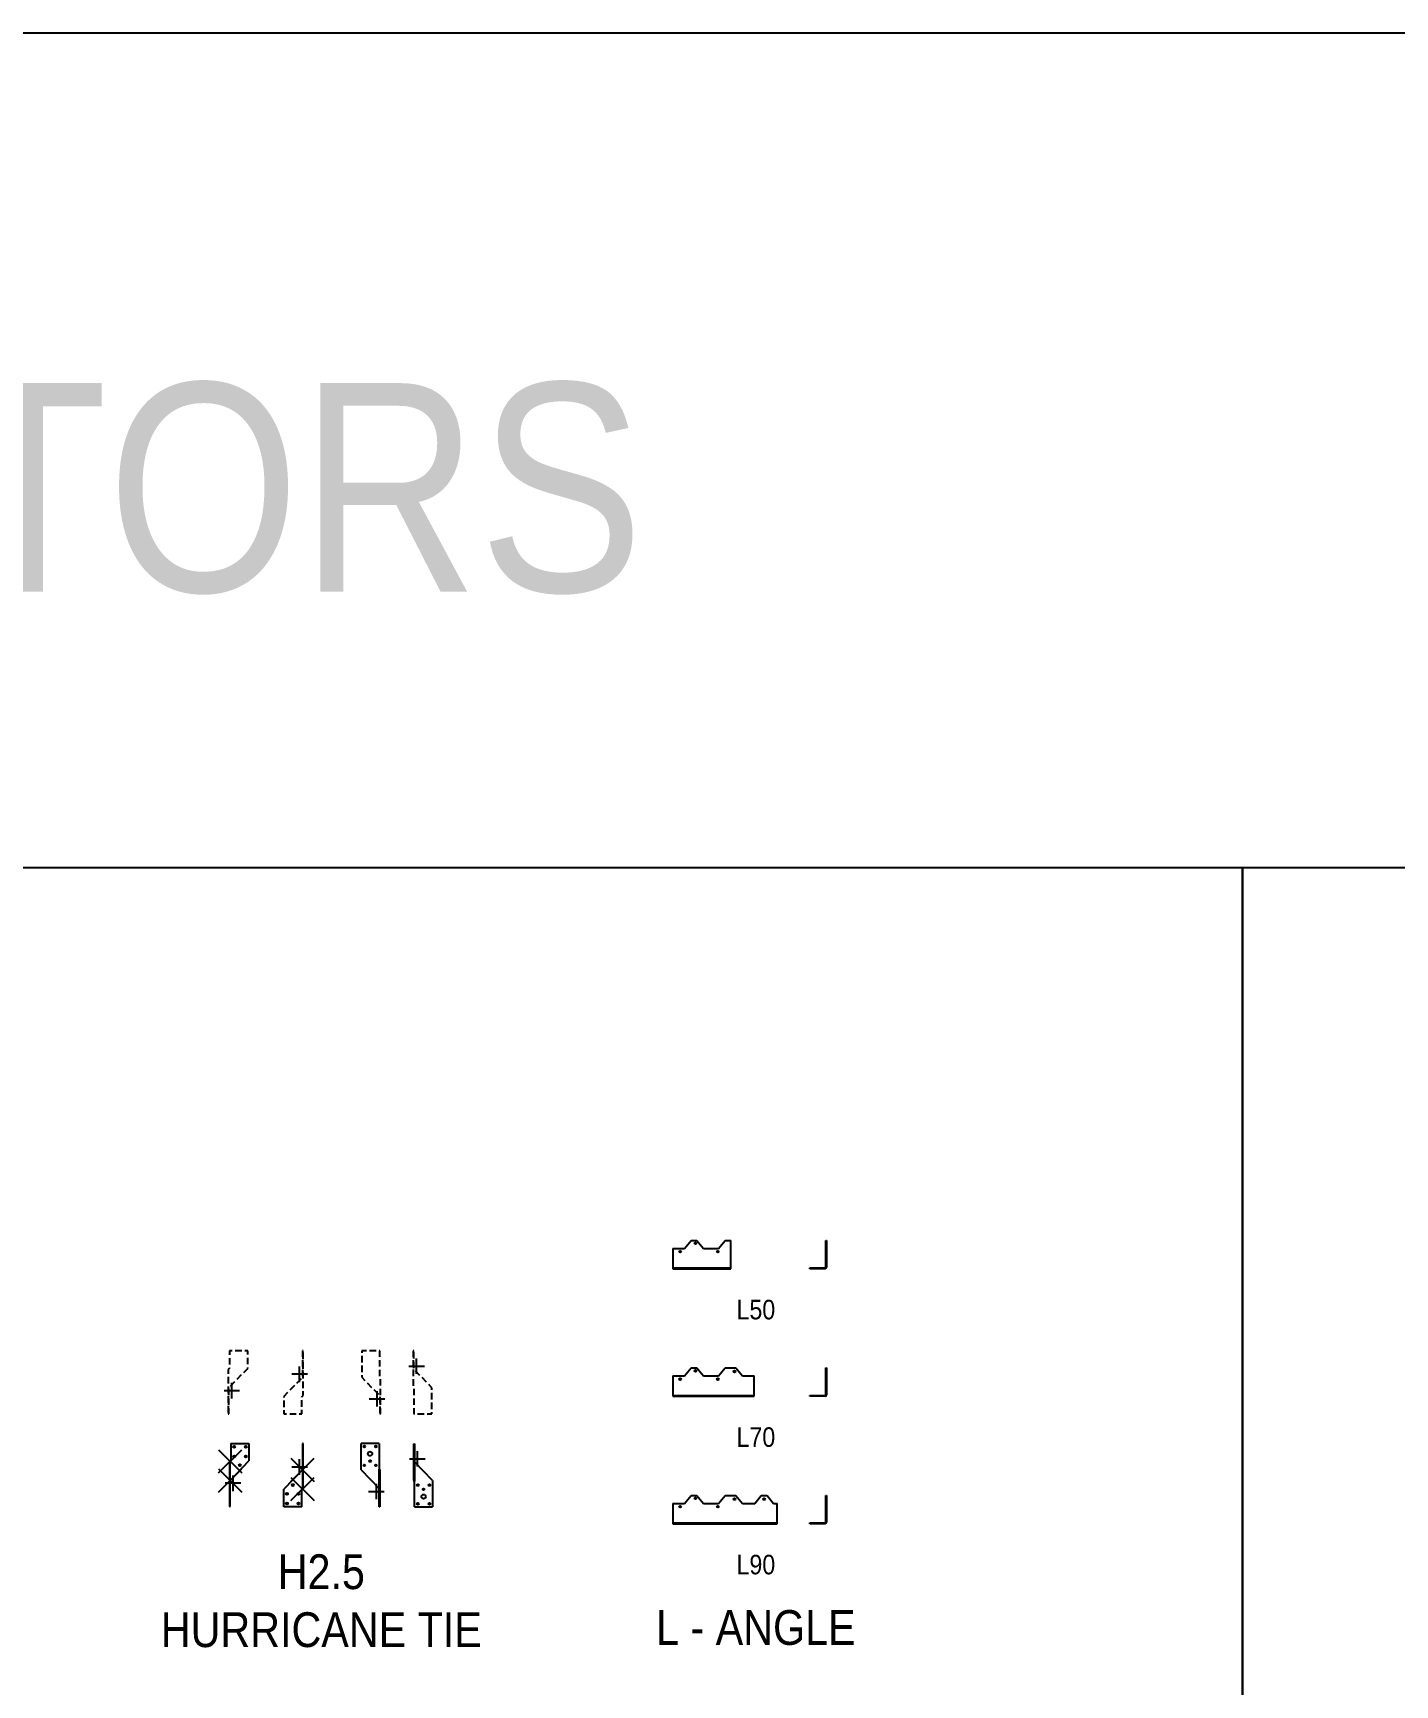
# Model space of a CAD drawing. Header units: inches. Extents: x -2661 to 42767, y -1222 to 9099.
# Drawn here: x 1400.6 to 1518.2, y 1941.8 to 2084.4 of the extents above; entities that cross this region are included whole.
import ezdxf

# ---------------------------------------------------------------- set-up
doc = ezdxf.new("R2010")
doc.units = ezdxf.units.IN
doc.header["$LTSCALE"] = 12
doc.header["$MEASUREMENT"] = 0
doc.header["$PDMODE"] = 3
doc.linetypes.add('HIDDEN8', pattern=[0.04625, 0.03125, -0.015])
doc.layers.get('0').update_dxf_attribs({"linetype": 'CONTINUOUS'})
doc.layers.add('S-ANNO-NONPLOT', color=253, linetype='CONTINUOUS', plot=False, transparency=0.5)
doc.layers.add('S-ANNO-NOTE', color=4, linetype='CONTINUOUS')
doc.layers.add('S-SIMPSON', color=2, linetype='CONTINUOUS')
doc.styles.add('Arial', font='arial.ttf', dxfattribs={"width": 0.85})

# ---------------------------------------------------------------- blocks, each defined once
blk = doc.blocks.new('H2-5-f')
for p, q in [((-1.62, 3.17), (-1.62, 5.44)), ((-0.06, 5.44), (-1.62, 5.44)), ((-0.06, 5.44), (-0.06, 3.25)), ((-1.62, 3.17), (-0.05, 1.56)), ((-0.06, 3.28), (-0.03, 3.24)), ((-0.05, 1.56), (-0.05, 3.21)), ((0, 3.18), (0, 0)), ((-0.05, 0), (-0.05, 1.56)), ((0, 0), (-0.05, 0))]:
    blk.add_line(p, q)
for centre, radius in [((-1.34, 5.19), 0.078), ((-0.84, 4.57), 0.188), ((-0.34, 5.19), 0.078), ((-1.34, 3.57), 0.078), ((-0.84, 3.94), 0.078), ((-0.34, 3.57), 0.078)]:
    blk.add_circle(centre, radius)
for centre, radius, start, end in [((-0.03, 3.25), 0.0312, 180, 213.2071), ((-0.08, 3.21), 0.0312, 0, 33.2071), ((-0.09, 3.18), 0.092, 0, 45.2339)]:
    blk.add_arc(centre, radius, start, end)
blk = doc.blocks.new('H2-5-r')
for p, q in [((1.62, 5.44), (1.62, 3.18)), ((1.68, 5.44), (1.62, 5.44)), ((1.68, 1.61), (1.68, 5.44)), ((1.62, 3.18), (0, 1.5)), ((1.62, 3.18), (1.68, 3.23)), ((1.62, 3.18), (1.62, 1.56)), ((0, 0), (0, 1.5)), ((1.56, 0), (1.56, 1.47)), ((1.59, 1.51), (1.6, 1.52)), ((1.56, 0), (0, 0))]:
    blk.add_line(p, q)
for centre in [(0.78, 1.87), (0.28, 1.12), (0.28, 0.28), (1.28, 1.12), (1.28, 0.28)]:
    blk.add_circle(centre, 0.0855)
for centre, radius, start, end in [((1.61, 1.47), 0.046, 100.9741, 179.9693), ((1.58, 1.61), 0.092, 280.9741, 0), ((1.58, 1.56), 0.046, 299.0352, 0)]:
    blk.add_arc(centre, radius, start, end)
for p in [(1.62, 3.18), (1.62, 1.53)]:
    blk.add_point(p)
blk = doc.blocks.new('L70-f')
for p, q in [((0, 1.75), (0, 0)), ((0, 1.75), (1, 1.75)), ((1, 1.75), (1.5625, 2.4375)), ((1.5625, 2.4375), (2.0625, 2.4375)), ((2.0625, 2.4375), (2.625, 1.75)), ((2.625, 1.75), (3.9375, 1.75)), ((3.9375, 1.75), (4.5, 2.4375)), ((4.5, 2.4375), (5.4375, 2.4375)), ((5.4375, 2.4375), (6, 1.75)), ((6, 1.75), (7, 1.75)), ((7, 0), (7, 1.75)), ((0, 0.0625), (7, 0.0625)), ((0, 0), (7, 0))]:
    blk.add_line(p, q)
for centre in [(0.625, 1.46875), (1.9375, 2.1875), (3.875, 1.46875), (5.3125, 2.125)]:
    blk.add_circle(centre, 0.078)
blk = doc.blocks.new('L90-f')
for p, q in [((0, 1.75), (0, 0)), ((0, 1.75), (1, 1.75)), ((1, 1.75), (1.5625, 2.4375)), ((1.5625, 2.4375), (2.0625, 2.4375)), ((2.0625, 2.4375), (2.625, 1.75)), ((2.625, 1.75), (3.9375, 1.75)), ((3.9375, 1.75), (4.5, 2.4375)), ((4.5, 2.4375), (5.4375, 2.4375)), ((5.4375, 2.4375), (6, 1.75)), ((6, 1.75), (7.0625, 1.75)), ((7.0625, 1.75), (7.625, 2.4375)), ((7.625, 2.4375), (8.125, 2.4375)), ((8.125, 2.4375), (8.6875, 1.75)), ((8.6875, 1.75), (9, 1.75)), ((9, 0), (9, 1.75)), ((0, 0.0625), (9, 0.0625)), ((0, 0), (9, 0))]:
    blk.add_line(p, q)
for centre in [(0.625, 1.46875), (1.9375, 2.1875), (3.875, 1.46875), (5.3125, 2.125), (7.875, 2.125)]:
    blk.add_circle(centre, 0.078)
blk = doc.blocks.new('L50-f')
for p, q in [((0, 1.6875), (1, 1.6875)), ((0, 1.6875), (0, -0.0625)), ((1, 1.6875), (1.5625, 2.375)), ((1.5625, 2.375), (2.0625, 2.375)), ((2.0625, 2.375), (2.625, 1.6875)), ((2.625, 1.6875), (3.9375, 1.6875)), ((3.9375, 1.6875), (4.5, 2.375)), ((4.5, 2.375), (5, 2.375)), ((5, -0.0625), (5, 2.375)), ((0, 0), (5, 0)), ((0, -0.0625), (5, -0.0625))]:
    blk.add_line(p, q)
for centre in [(0.625, 1.40625), (1.9375, 2.125), (3.875, 1.40625)]:
    blk.add_circle(centre, 0.078)
blk = doc.blocks.new('L50-r')
for p, q in [((1.375, 0.125), (1.375, 2.4375)), ((1.375, 2.4375), (1.4375, 2.4375)), ((1.4375, 2.4375), (1.4375, 0.125)), ((0, 0.0625), (1.3125, 0.0625)), ((0, 0), (0, 0.0625)), ((1.3125, 0), (0, 0))]:
    blk.add_line(p, q)
for radius in [0.125, 0.0625]:
    blk.add_arc((1.3125, 0.125), radius, 270, 0)

msp = doc.modelspace()

# ---------------------------------------------------------------- linework, layer by layer
at = {"layer": 'S-ANNO-NONPLOT'}
for p, q in [((1433.73818, 1968.66467), (1433.73818, 1970.00208)), ((1424.30526, 1968.63427), (1422.96785, 1968.63427)), ((1423.63656, 1967.96557), (1423.63656, 1969.30297)), ((1433.06948, 1969.33337), (1434.40688, 1969.33337)), ((1418.44515, 1967.22005), (1417.10775, 1967.22005)), ((1417.77645, 1966.55135), (1417.77645, 1967.88875)), ((1430.32099, 1965.85225), (1430.32099, 1967.18965)), ((1429.65228, 1966.52095), (1430.98969, 1966.52095)), ((1423.63651, 1959.96552), (1423.63651, 1961.30293)), ((1433.13198, 1961.33337), (1434.46938, 1961.33337)), ((1433.80068, 1960.66467), (1433.80068, 1962.00208)), ((1417.88898, 1958.55829), (1417.88898, 1959.89569)), ((1424.30521, 1960.63422), (1422.96781, 1960.63422)), ((1418.55768, 1959.22699), (1417.22028, 1959.22699)), ((1429.58982, 1958.52091), (1430.92723, 1958.52091)), ((1430.25852, 1957.85221), (1430.25852, 1959.18961))]:
    msp.add_line(p, q, dxfattribs=at)
for points in [[(1230.57281, 2012.36325), (2465.0403, 2012.36325), (2465.0403, 2084.36325), (1230.57281, 2084.36325)], [(1230.57281, 2012.36325), (1505.0403, 2012.36325), (1505.0403, 940.00328), (1230.57281, 940.00328)], [(1505.0403, 2012.36325), (2465.0403, 2012.36325), (2465.0403, 940.00328), (1505.0403, 940.00328)]]:
    msp.add_lwpolyline(points, close=True, dxfattribs=at)
at = {"layer": 'S-SIMPSON', "color": 1, "linetype": 'HIDDEN8', "ltscale": 1.5, "flags": 128}
for points in [[(1417.47515, 1965.20841), (1417.52646, 1965.20841), (1417.5265, 1967.4701), (1419.15024, 1969.14591), (1419.15024, 1970.64591), (1417.58767, 1970.64591), (1417.58688, 1969.17452), (1417.47515, 1969.03907)], [(1423.93786, 1970.64591), (1423.88655, 1970.64591), (1423.88651, 1968.38422), (1422.26276, 1966.70841), (1422.26276, 1965.20841), (1423.82534, 1965.20841), (1423.82613, 1966.6798), (1423.93786, 1966.81526)], [(1430.57102, 1965.20841), (1430.62333, 1965.20841), (1430.62333, 1968.38505), (1430.56083, 1968.48537), (1430.56083, 1970.64591), (1429.00036, 1970.64591), (1429.00036, 1968.379), (1430.57102, 1966.77091), (1430.57102, 1965.20841)], [(1433.48814, 1970.64591), (1433.43583, 1970.64591), (1433.43583, 1967.46927), (1433.49833, 1967.36895), (1433.49833, 1965.20841), (1435.05881, 1965.20841), (1435.05881, 1967.47532), (1433.48814, 1969.08341), (1433.48814, 1970.64591)]]:
    msp.add_lwpolyline(points, close=True, dxfattribs=at)

# ---------------------------------------------------------------- block references
at = {"layer": 'S-SIMPSON'}
for name, p in [('L50-f', (1455.86382, 1977.80732)), ('L50-r', (1467.68855, 1977.74482)), ('L70-f', (1455.86382, 1966.74482)), ('L50-r', (1467.68855, 1966.74482)), ('H2-5-r', (1422.26276, 1957.20841)), ('H2-5-f', (1430.56083, 1957.20841)), ('L90-f', (1455.86382, 1955.74482)), ('L50-r', (1467.68855, 1955.74482))]:
    msp.add_blockref(name, p, dxfattribs=at)
at = {"layer": 'S-SIMPSON', "rotation": 180}
for name, p in [('H2-5-r', (1419.26276, 1962.65284)), ('H2-5-f', (1433.49833, 1962.64591))]:
    msp.add_blockref(name, p, dxfattribs=at)

# ---------------------------------------------------------------- texts
at = {"layer": 'S-ANNO-NOTE', "insert": (1301.36704, 2054.1545), "char_height": 18, "width": 173.3450324, "attachment_point": 1, "style": 'Arial'}
msp.add_mtext('\\A1;{\\C2;CONNECTORS}', dxfattribs=at)
at = {"layer": 'S-ANNO-NOTE', "color": 191, "attachment_point": 5, "style": 'Arial'}
for s, insert, char_height, width in [('\\A1;L50', (1463.02164, 1974.2029), 1.6875, 8.709116), ('\\A1;L70', (1463.02164, 1963.2029), 1.6875, 8.709116), ('H2.5 HURRICANE TIE', (1425.50819, 1949.07727), 3, 28.9375466), ('\\A1;L90', (1463.02164, 1952.2029), 1.6875, 8.709116), ('\\A1;L - ANGLE', (1463.02164, 1946.76375), 3, 44.3145879)]:
    msp.add_mtext(s, dxfattribs=dict(at, insert=insert, char_height=char_height, width=width))

doc.saveas('drawing.dxf')
